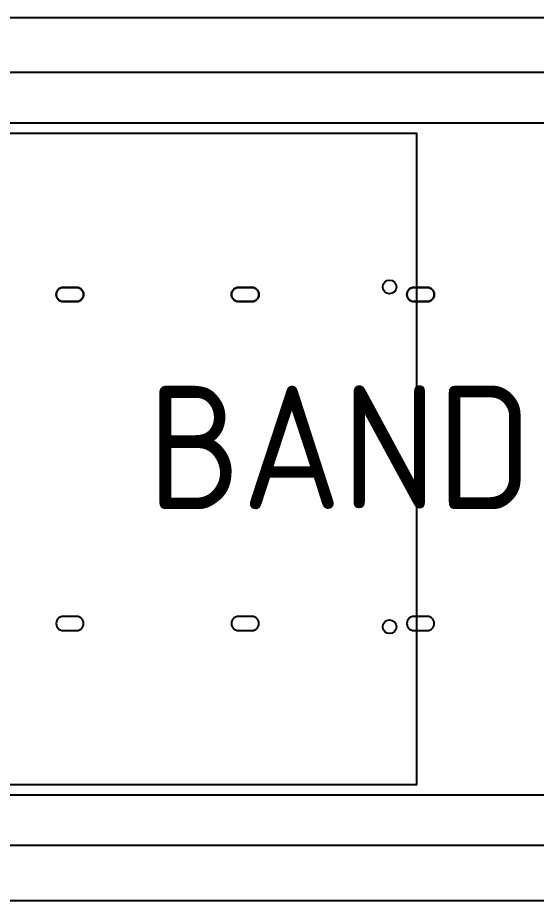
# Model space of a CAD drawing. Header units: millimetres. Extents: x 151130 to 215929, y 2134 to 34533.
# Drawn here: x 165463.6 to 165652.7, y 10383.2 to 10705.2 of the extents above; entities that cross this region are included whole.
import ezdxf

# ---------------------------------------------------------------- set-up
doc = ezdxf.new("R2010")
doc.units = ezdxf.units.MM
doc.layers.add('MUEBLES', color=8, linetype='Continuous')
doc.layers.add('OH!-Furniture', color=7, linetype='Continuous')
doc.styles.get("Standard").update_dxf_attribs({"font": 'isocp2.shx'})

# ---------------------------------------------------------------- blocks, each defined once
blk = doc.blocks.new('1000 DOBLE')
at = {"layer": 'OH!-Furniture', "color": 2}
blk.add_lwpolyline([(2093.89, 613.22), (1093.89, 613.22), (1093.89, 368.2), (2093.89, 368.2)], close=True, dxfattribs=at)
at = {"layer": 'OH!-Furniture', "color": 2, "flags": 128}
for points in [[(1202.42, 548.12), (1201.86, 548.17), (1201.3, 548.36), (1200.83, 548.69), (1200.4, 549.11), (1200.08, 549.58), (1199.89, 550.14), (1199.84, 550.71), (1199.89, 551.27), (1200.08, 551.83), (1200.4, 552.3), (1200.83, 552.73), (1201.3, 553.05), (1201.86, 553.24), (1202.42, 553.29), (1207.21, 553.29), (1207.78, 553.24), (1208.34, 553.05), (1208.81, 552.73), (1209.23, 552.3), (1209.56, 551.83), (1209.75, 551.27), (1209.8, 550.71), (1209.75, 550.14), (1209.56, 549.58), (1209.23, 549.11), (1208.81, 548.69), (1208.34, 548.36), (1207.78, 548.17), (1207.21, 548.12)], [(1207.21, 553.29), (1202.42, 553.29), (1201.86, 553.24), (1201.3, 553.05), (1200.83, 552.73), (1200.4, 552.3), (1200.08, 551.83), (1199.89, 551.27), (1199.84, 550.71), (1199.89, 550.14), (1200.08, 549.58), (1200.4, 549.11), (1200.83, 548.69), (1201.3, 548.36), (1201.86, 548.17), (1202.42, 548.12), (1207.21, 548.12), (1207.78, 548.17), (1208.34, 548.36), (1208.81, 548.69), (1209.23, 549.11), (1209.56, 549.58), (1209.75, 550.14), (1209.8, 550.71), (1209.75, 551.27), (1209.56, 551.83), (1209.23, 552.3), (1208.81, 552.73), (1208.34, 553.05), (1207.78, 553.24)], [(1266.34, 548.12), (1265.78, 548.17), (1265.21, 548.36), (1264.74, 548.69), (1264.32, 549.11), (1263.99, 549.58), (1263.81, 550.14), (1263.76, 550.71), (1263.81, 551.27), (1263.99, 551.83), (1264.32, 552.3), (1264.74, 552.73), (1265.21, 553.05), (1265.78, 553.24), (1266.34, 553.29), (1271.18, 553.29), (1271.74, 553.24), (1272.31, 553.05), (1272.78, 552.73), (1273.2, 552.3), (1273.53, 551.83), (1273.71, 551.27), (1273.76, 550.71), (1273.71, 550.14), (1273.53, 549.58), (1273.2, 549.11), (1272.78, 548.69), (1272.31, 548.36), (1271.74, 548.17), (1271.18, 548.12)], [(1271.18, 553.29), (1266.34, 553.29), (1265.78, 553.24), (1265.21, 553.05), (1264.74, 552.73), (1264.32, 552.3), (1263.99, 551.83), (1263.81, 551.27), (1263.76, 550.71), (1263.81, 550.14), (1263.99, 549.58), (1264.32, 549.11), (1264.74, 548.69), (1265.21, 548.36), (1265.78, 548.17), (1266.34, 548.12), (1271.18, 548.12), (1271.74, 548.17), (1272.31, 548.36), (1272.78, 548.69), (1273.2, 549.11), (1273.53, 549.58), (1273.71, 550.14), (1273.76, 550.71), (1273.71, 551.27), (1273.53, 551.83), (1273.2, 552.3), (1272.78, 552.73), (1272.31, 553.05), (1271.74, 553.24)], [(1330.31, 548.12), (1329.74, 548.17), (1329.18, 548.36), (1328.71, 548.69), (1328.29, 549.11), (1327.96, 549.58), (1327.77, 550.14), (1327.72, 550.71), (1327.77, 551.27), (1327.96, 551.83), (1328.29, 552.3), (1328.71, 552.73), (1329.18, 553.05), (1329.74, 553.24), (1330.31, 553.29), (1335.1, 553.29), (1335.66, 553.24), (1336.22, 553.05), (1336.69, 552.73), (1337.12, 552.3), (1337.44, 551.83), (1337.63, 551.27), (1337.68, 550.71), (1337.63, 550.14), (1337.44, 549.58), (1337.12, 549.11), (1336.69, 548.69), (1336.22, 548.36), (1335.66, 548.17), (1335.1, 548.12)], [(1335.1, 553.29), (1330.31, 553.29), (1329.74, 553.24), (1329.18, 553.05), (1328.71, 552.73), (1328.29, 552.3), (1327.96, 551.83), (1327.77, 551.27), (1327.72, 550.71), (1327.77, 550.14), (1327.96, 549.58), (1328.29, 549.11), (1328.71, 548.69), (1329.18, 548.36), (1329.74, 548.17), (1330.31, 548.12), (1335.1, 548.12), (1335.66, 548.17), (1336.22, 548.36), (1336.69, 548.69), (1337.12, 549.11), (1337.44, 549.58), (1337.63, 550.14), (1337.68, 550.71), (1337.63, 551.27), (1337.44, 551.83), (1337.12, 552.3), (1336.69, 552.73), (1336.22, 553.05), (1335.66, 553.24)], [(1207.21, 428.13), (1207.78, 428.18), (1208.34, 428.37), (1208.81, 428.69), (1209.23, 429.12), (1209.56, 429.59), (1209.75, 430.15), (1209.8, 430.71), (1209.75, 431.28), (1209.56, 431.84), (1209.23, 432.31), (1208.81, 432.73), (1208.34, 433.06), (1207.78, 433.25), (1207.21, 433.3), (1202.42, 433.3), (1201.86, 433.25), (1201.3, 433.06), (1200.83, 432.73), (1200.4, 432.31), (1200.08, 431.84), (1199.89, 431.28), (1199.84, 430.71), (1199.89, 430.15), (1200.08, 429.59), (1200.4, 429.12), (1200.83, 428.69), (1201.3, 428.37), (1201.86, 428.18), (1202.42, 428.13)], [(1207.21, 433.3), (1202.42, 433.3), (1201.86, 433.25), (1201.3, 433.06), (1200.83, 432.73), (1200.4, 432.31), (1200.08, 431.84), (1199.89, 431.28), (1199.84, 430.71), (1199.89, 430.15), (1200.08, 429.59), (1200.4, 429.12), (1200.83, 428.69), (1201.3, 428.37), (1201.86, 428.18), (1202.42, 428.13), (1207.21, 428.13), (1207.78, 428.18), (1208.34, 428.37), (1208.81, 428.69), (1209.23, 429.12), (1209.56, 429.59), (1209.75, 430.15), (1209.8, 430.71), (1209.75, 431.28), (1209.56, 431.84), (1209.23, 432.31), (1208.81, 432.73), (1208.34, 433.06), (1207.78, 433.25)], [(1271.18, 428.13), (1271.74, 428.18), (1272.31, 428.37), (1272.78, 428.69), (1273.2, 429.12), (1273.53, 429.59), (1273.71, 430.15), (1273.76, 430.71), (1273.71, 431.28), (1273.53, 431.84), (1273.2, 432.31), (1272.78, 432.73), (1272.31, 433.06), (1271.74, 433.25), (1271.18, 433.3), (1266.34, 433.3), (1265.78, 433.25), (1265.21, 433.06), (1264.74, 432.73), (1264.32, 432.31), (1263.99, 431.84), (1263.81, 431.28), (1263.76, 430.71), (1263.81, 430.15), (1263.99, 429.59), (1264.32, 429.12), (1264.74, 428.69), (1265.21, 428.37), (1265.78, 428.18), (1266.34, 428.13)], [(1271.18, 433.3), (1266.34, 433.3), (1265.78, 433.25), (1265.21, 433.06), (1264.74, 432.73), (1264.32, 432.31), (1263.99, 431.84), (1263.81, 431.28), (1263.76, 430.71), (1263.81, 430.15), (1263.99, 429.59), (1264.32, 429.12), (1264.74, 428.69), (1265.21, 428.37), (1265.78, 428.18), (1266.34, 428.13), (1271.18, 428.13), (1271.74, 428.18), (1272.31, 428.37), (1272.78, 428.69), (1273.2, 429.12), (1273.53, 429.59), (1273.71, 430.15), (1273.76, 430.71), (1273.71, 431.28), (1273.53, 431.84), (1273.2, 432.31), (1272.78, 432.73), (1272.31, 433.06), (1271.74, 433.25)], [(1335.1, 428.13), (1335.66, 428.18), (1336.22, 428.37), (1336.69, 428.69), (1337.12, 429.12), (1337.44, 429.59), (1337.63, 430.15), (1337.68, 430.71), (1337.63, 431.28), (1337.44, 431.84), (1337.12, 432.31), (1336.69, 432.73), (1336.22, 433.06), (1335.66, 433.25), (1335.1, 433.3), (1330.31, 433.3), (1329.74, 433.25), (1329.18, 433.06), (1328.71, 432.73), (1328.29, 432.31), (1327.96, 431.84), (1327.77, 431.28), (1327.72, 430.71), (1327.77, 430.15), (1327.96, 429.59), (1328.29, 429.12), (1328.71, 428.69), (1329.18, 428.37), (1329.74, 428.18), (1330.31, 428.13)], [(1335.1, 433.3), (1330.31, 433.3), (1329.74, 433.25), (1329.18, 433.06), (1328.71, 432.73), (1328.29, 432.31), (1327.96, 431.84), (1327.77, 431.28), (1327.72, 430.71), (1327.77, 430.15), (1327.96, 429.59), (1328.29, 429.12), (1328.71, 428.69), (1329.18, 428.37), (1329.74, 428.18), (1330.31, 428.13), (1335.1, 428.13), (1335.66, 428.18), (1336.22, 428.37), (1336.69, 428.69), (1337.12, 429.12), (1337.44, 429.59), (1337.63, 430.15), (1337.68, 430.71), (1337.63, 431.28), (1337.44, 431.84), (1337.12, 432.31), (1336.69, 432.73), (1336.22, 433.06), (1335.66, 433.25)]]:
    blk.add_lwpolyline(points, close=True, dxfattribs=at)
at = {"layer": 'OH!-Furniture', "insert": (1233.08, 517.46), "char_height": 45, "attachment_point": 1}
blk.add_mtext_dynamic_manual_height_columns('{\\C1;BANDEJA 1000}', width=627.7096, gutter_width=12.5, heights=[0], dxfattribs=at)
blk = doc.blocks.new('UNION 700')
at = {"layer": 'OH!-Furniture', "color": 4}
blk.add_lwpolyline([(-850.66, 201.37), (-150.66, 201.37), (-150.66, 438.74), (-850.66, 438.74)], close=True, dxfattribs=at)
for centre in [(-160.66, 382.86), (-160.66, 258.85)]:
    blk.add_circle(centre, 2.49, dxfattribs=at)
blk = doc.blocks.new('MR8')
at = {"layer": 'MUEBLES'}
for points in [[(-55.5, -462), (-1219.5, -462), (-1219.5, -442), (-55.5, -442)], [(-55.5, -744), (-1219.5, -744), (-1219.5, -764), (-55.5, -764)]]:
    blk.add_lwpolyline(points, close=True, dxfattribs=at)
at = {"layer": 'OH!-Furniture'}
for name, p in [('1000 DOBLE', (-2231.39, -1093.71)), ('UNION 700', (-749.34, -923.06))]:
    blk.add_blockref(name, p, dxfattribs=at)

msp = doc.modelspace()

# ---------------------------------------------------------------- block references
at = {"color": 5}
msp.add_blockref('MR8', (166509.22, 11147.21), dxfattribs=at)

doc.saveas('drawing.dxf')
